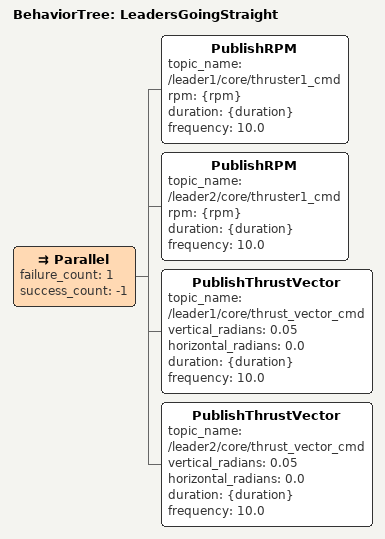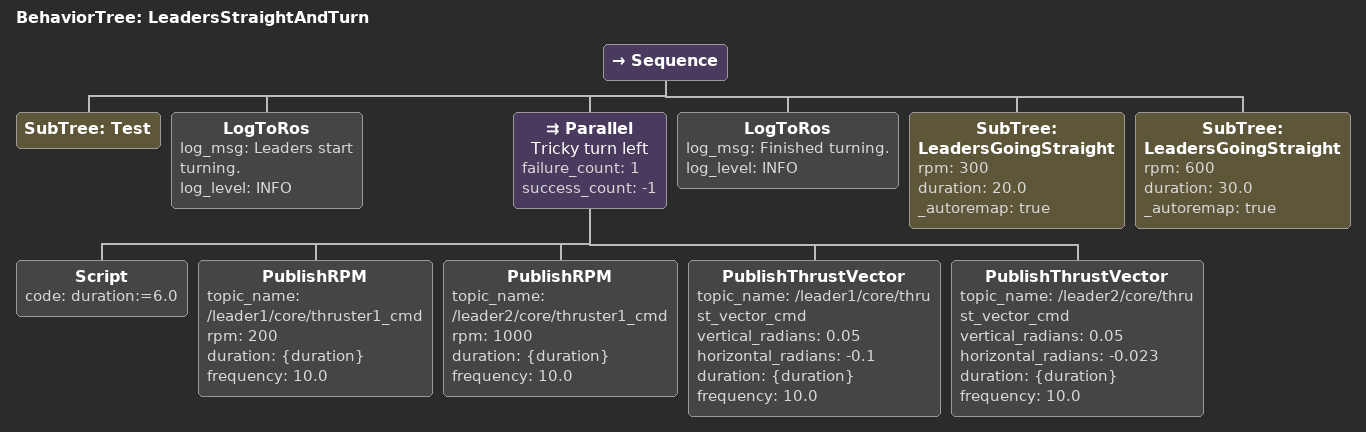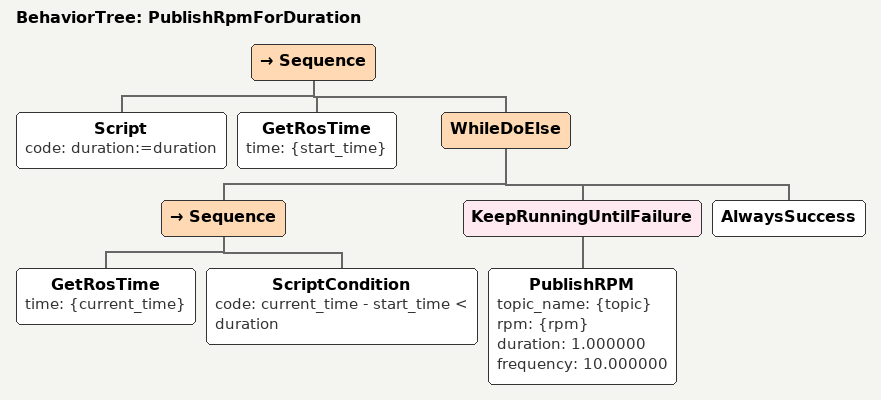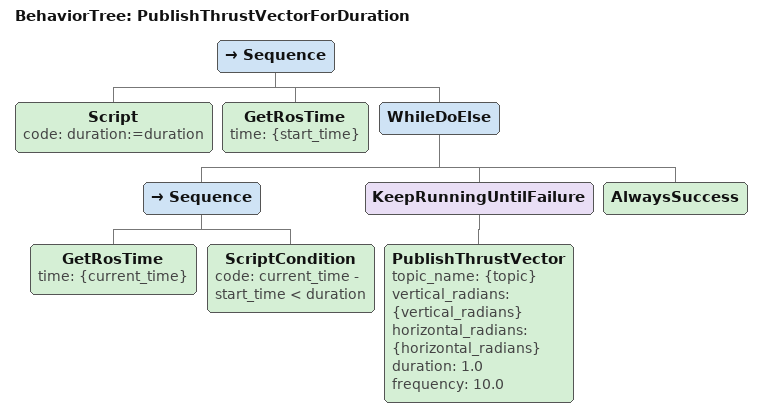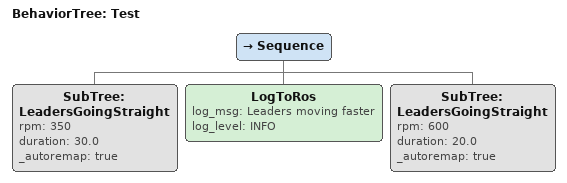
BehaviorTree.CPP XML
<?xml version="1.0" encoding="UTF-8"?>
<root BTCPP_format="4">
  <BehaviorTree ID="LeadersGoingStraight">
    <Parallel failure_count="1"
              success_count="-1">
      <PublishRPM topic_name="/leader1/core/thruster1_cmd"
                  rpm="{rpm}"
                  duration="{duration}"
                  frequency="10.0"/>
      <PublishRPM topic_name="/leader2/core/thruster1_cmd"
                  rpm="{rpm}"
                  duration="{duration}"
                  frequency="10.0"/>
      <PublishThrustVector topic_name="/leader1/core/thrust_vector_cmd"
                           vertical_radians="0.05"
                           horizontal_radians="0.0"
                           duration="{duration}"
                           frequency="10.0"/>
      <PublishThrustVector topic_name="/leader2/core/thrust_vector_cmd"
                           vertical_radians="0.05"
                           horizontal_radians="0.0"
                           duration="{duration}"
                           frequency="10.0"/>
    </Parallel>
  </BehaviorTree>

  <BehaviorTree ID="LeadersStraightAndTurn">
    <Sequence>
      <SubTree ID="Test"/>
      <LogToRos log_msg="Leaders start turning."
                log_level="INFO"/>
      <Parallel name="Tricky turn left"
                failure_count="1"
                success_count="-1">
        <Script code="duration:=6.0"/>
        <PublishRPM topic_name="/leader1/core/thruster1_cmd"
                    rpm="200"
                    duration="{duration}"
                    frequency="10.0"/>
        <PublishRPM topic_name="/leader2/core/thruster1_cmd"
                    rpm="1000"
                    duration="{duration}"
                    frequency="10.0"/>
        <PublishThrustVector topic_name="/leader1/core/thrust_vector_cmd"
                             vertical_radians="0.05"
                             horizontal_radians="-0.1"
                             duration="{duration}"
                             frequency="10.0"/>
        <PublishThrustVector topic_name="/leader2/core/thrust_vector_cmd"
                             vertical_radians="0.05"
                             horizontal_radians="-0.023"
                             duration="{duration}"
                             frequency="10.0"/>
      </Parallel>
      <LogToRos log_msg="Finished turning."
                log_level="INFO"/>
      <SubTree ID="LeadersGoingStraight"
               rpm="300"
               duration="20.0"
               _autoremap="true"/>
      <SubTree ID="LeadersGoingStraight"
               rpm="600"
               duration="30.0"
               _autoremap="true"/>
    </Sequence>
  </BehaviorTree>

  <BehaviorTree ID="PublishRpmForDuration">
    <Sequence>
      <Script code="duration:=duration"/>
      <GetRosTime time="{start_time}"/>
      <WhileDoElse>
        <Sequence>
          <GetRosTime time="{current_time}"/>
          <ScriptCondition code="current_time - start_time &lt; duration"/>
        </Sequence>
        <KeepRunningUntilFailure>
          <PublishRPM topic_name="{topic}"
                      rpm="{rpm}"
                      duration="1.000000"
                      frequency="10.000000"/>
        </KeepRunningUntilFailure>
        <AlwaysSuccess/>
      </WhileDoElse>
    </Sequence>
  </BehaviorTree>

  <BehaviorTree ID="PublishThrustVectorForDuration">
    <Sequence>
      <Script code="duration:=duration"/>
      <GetRosTime time="{start_time}"/>
      <WhileDoElse>
        <Sequence>
          <GetRosTime time="{current_time}"/>
          <ScriptCondition code="current_time - start_time &lt; duration"/>
        </Sequence>
        <KeepRunningUntilFailure>
          <PublishThrustVector topic_name="{topic}"
                               vertical_radians="{vertical_radians}"
                               horizontal_radians="{horizontal_radians}"
                               duration="1.0"
                               frequency="10.0"/>
        </KeepRunningUntilFailure>
        <AlwaysSuccess/>
      </WhileDoElse>
    </Sequence>
  </BehaviorTree>

  <BehaviorTree ID="Test">
    <Sequence>
      <SubTree ID="LeadersGoingStraight"
               rpm="350"
               duration="30.0"
               _autoremap="true"/>
      <LogToRos log_msg="Leaders moving faster"
                log_level="INFO"/>
      <SubTree ID="LeadersGoingStraight"
               rpm="600"
               duration="20.0"
               _autoremap="true"/>
    </Sequence>
  </BehaviorTree>

</root>
